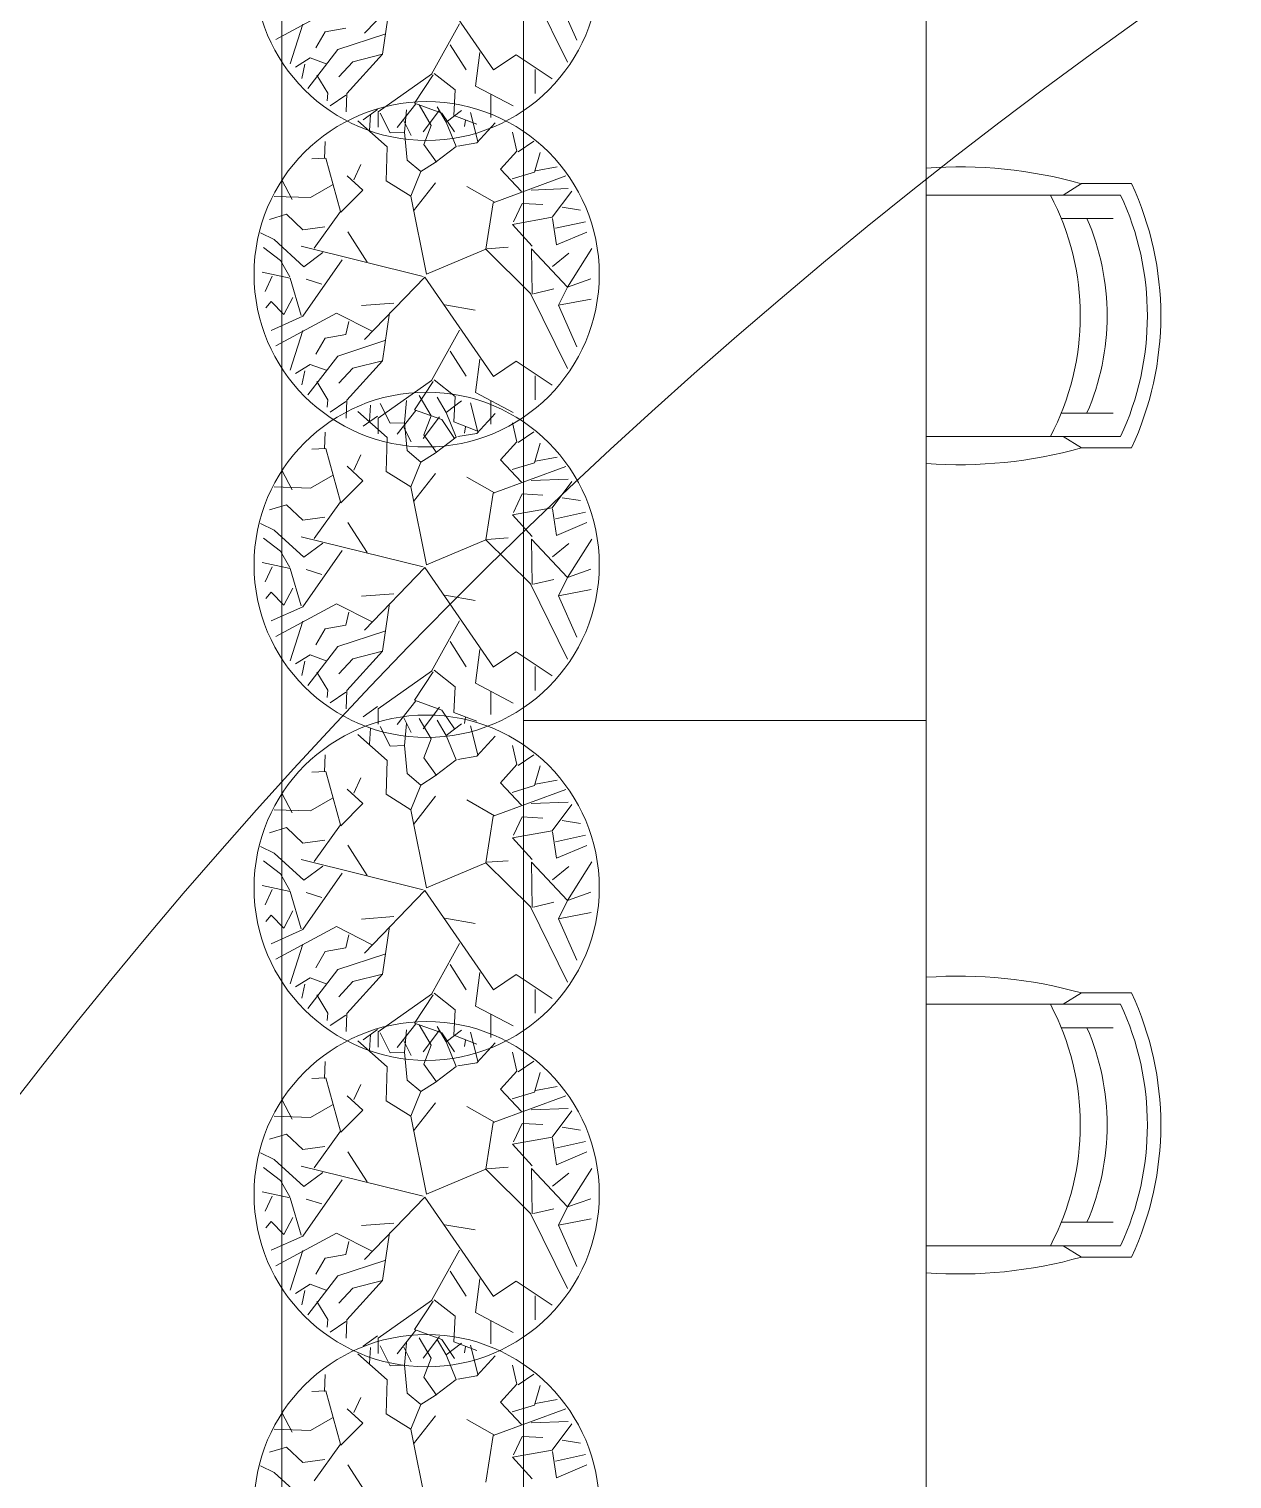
# Model space of a CAD drawing. Header units: millimetres. Extents: x -81374 to 485233, y -39075 to 157313.
# Drawn here: x 38980 to 41221, y 37450 to 40150 of the extents above; entities that cross this region are included whole.
import ezdxf
from ezdxf.enums import TextEntityAlignment as Align

# ---------------------------------------------------------------- set-up
doc = ezdxf.new("R2010")
doc.units = ezdxf.units.MM
doc.layers.add('G-IMPT', color=8, linetype='Continuous', lineweight=5)
doc.layers.add('ID - MODULAR', color=44, linetype='Continuous', lineweight=5)
doc.styles.get("Standard").update_dxf_attribs({"font": 'arial.ttf'})

# ---------------------------------------------------------------- blocks, each defined once
blk = doc.blocks.new('floor plan 1')
at = {"layer": 'G-IMPT', "color": 8, "ltscale": 500}
for p, q in [((18269.2, -80937.9), (18269.2, -73437.9)), ((18719.2, -73437.9), (18719.2, -80937.9)), ((17519.2, -76437.9), (17519.2, -77937.9)), ((18269.2, -77937.9), (18269.2, -76437.9)), ((18449.8, -76472.7), (18479.3, -76618)), ((18560.7, -76495.5), (18596.3, -76551.7)), ((18678.7, -76486.9), (18733.8, -76537.3)), ((18339.7, -76519.3), (18325.8, -76606)), ((18659.4, -76521.6), (18610.3, -76590)), ((18208.1, -76527.5), (18151.2, -76551.4)), ((18215.1, -76576.7), (18208.1, -76527.5)), ((18253.1, -76525.3), (18289.6, -76565.6)), ((18733.8, -76537.3), (18759.1, -76549.7)), ((18209.6, -76558.4), (18154.2, -76570.6)), ((18289.6, -76565.6), (18215.7, -76578.9)), ((18288.2, -76570.4), (18271.6, -76604.6)), ((18639.1, -76561.2), (18680.3, -76555.7)), ((18680.3, -76555.7), (18710.5, -76584.6)), ((18710.5, -76584.6), (18742.7, -76575)), ((18197.3, -76597.7), (18163.5, -76592.2)), ((18215.7, -76578.9), (18179.5, -76627.8)), ((18271.6, -76604.6), (18233.4, -76602.5)), ((18474, -76590.8), (18433.4, -76643)), ((18609.7, -76588.1), (18568.6, -76629.3)), ((18610.3, -76590), (18637.5, -76689.1)), ((18255, -76629.6), (18186.1, -76632.3)), ((18325.8, -76606), (18190.3, -76655.8)), ((18272.9, -76626.6), (18312.2, -76668.2)), ((18323.2, -76606.8), (18374.8, -76636.1)), ((18479.3, -76618), (18460.9, -76663.9)), ((18479.3, -76618), (18525.4, -76646.7)), ((18568.6, -76629.3), (18597.9, -76656.1)), ((18625, -76639.2), (18666.4, -76615.6)), ((18666.4, -76615.6), (18733.9, -76617.7)), ((18700.1, -76612.2), (18719.2, -76648.9)), ((18290.5, -76650.2), (18248.7, -76662.8)), ((18525.4, -76646.7), (18523.1, -76709.8)), ((18585.1, -76648.8), (18572.1, -76677.2)), ((18247.1, -76665.6), (18206.5, -76673.1)), ((18248.7, -76662.8), (18238.5, -76699.4)), ((18312.2, -76668.2), (18282, -76702)), ((18433.8, -76680.9), (18394.6, -76710.6)), ((18431.5, -76681.6), (18454.9, -76714.7)), ((18460.9, -76663.9), (18433.8, -76680.9)), ((18460.9, -76663.9), (18486.1, -76685.3)), ((18486.1, -76685.3), (18491.1, -76737.4)), ((18279.1, -76700.5), (18250.1, -76720.4)), ((18282, -76702), (18290.1, -76737.3)), ((18392, -76711.4), (18356.3, -76717.4)), ((18394.6, -76710.6), (18413.6, -76756.2)), ((18523.1, -76709.8), (18577.7, -76758.3)), ((18637.5, -76689.1), (18663.7, -76688)), ((18639.8, -76688.4), (18638.7, -76720)), ((18356.3, -76717.4), (18321.9, -76754.6)), ((18354.7, -76720.3), (18368.1, -76774.3)), ((18454.9, -76714.7), (18441.1, -76750.1)), ((18491.1, -76737.4), (18487.2, -76778.7)), ((18491.1, -76737.4), (18517.6, -76736.2)), ((18517.6, -76736.2), (18536.4, -76773)), ((18398.9, -76780.8), (18356.5, -76764.4)), ((18377.4, -76771.7), (18379.2, -76759.9)), ((18413.6, -76756.2), (18385.1, -76778)), ((18421.8, -76785.2), (18397.8, -76749.9)), ((18413.6, -76756.2), (18430.3, -76784.8)), ((18425.9, -76790.4), (18456.5, -76750)), ((18441.1, -76750.1), (18463.5, -76788.1)), ((18469.7, -76802.1), (18504.6, -76758)), ((18492.4, -76770.5), (18478.9, -76743.3)), ((18540.3, -76787.4), (18539.8, -76758.6)), ((18556.3, -76740.3), (18554.2, -76769.8)), ((18330.1, -76819.2), (18330.5, -76776.6)), ((18396.9, -76828.3), (18398.9, -76780.8)), ((18472.5, -76803.3), (18421.8, -76785.2)), ((18440.7, -76857.6), (18540.3, -76787.4)), ((18541.6, -76791.7), (18568, -76772.6)), ((18598.6, -76821.4), (18599.4, -76787.6)), ((18359, -76835.3), (18288.8, -76798.2)), ((18437.5, -76856.2), (18472.5, -76803.3)), ((18600.5, -76818.5), (18629.3, -76798.7)), ((18633.8, -76822.1), (18634.9, -76808.2)), ((18247.7, -76866.3), (18247.8, -76821.8)), ((18350.9, -76897.8), (18359, -76835.3)), ((18435.8, -76859.1), (18396.9, -76828.3)), ((18532.1, -76894.7), (18598.6, -76821.4)), ((18615.4, -76903.4), (18671.1, -76830.9)), ((18654.6, -76855.9), (18633.8, -76822.1)), ((18282.8, -76893.8), (18215.7, -76849.1)), ((18325.3, -76865.4), (18282.8, -76893.8)), ((18452.9, -77050.3), (18325.4, -76865.3)), ((18406.2, -76912.5), (18376.3, -76865.7)), ((18388.5, -76951.4), (18440.7, -76857.6)), ((18587, -76880.6), (18613.6, -76852.6)), ((18667, -76887.9), (18694.1, -76870.9)), ((18676.9, -76876.1), (18682.4, -76849.7)), ((18256.3, -77019.9), (18187.4, -76879.9)), ((18518.8, -76983.6), (18532.1, -76894.7)), ((18532.1, -76894.7), (18587, -76880.6)), ((18636.8, -76876.9), (18667, -76887.9)), ((18680.5, -76950.7), (18703.7, -76876.9)), ((18204.1, -76997.9), (18170.3, -76920.7)), ((18527.4, -76932.1), (18615.4, -76903.4)), ((18617.7, -76983.1), (18730.7, -76922.4)), ((18638.7, -76936.4), (18656.4, -76906.7)), ((17137.1, -76938.4), (17230.2, -76938.4)), ((17264.5, -76959.5), (17230.2, -76938.4)), ((18452.9, -77050.3), (18565.4, -76933.9)), ((18551.4, -76949.4), (18617.7, -76983.1)), ((18594.4, -76967.7), (18600.5, -76943.5)), ((18600.5, -76943.5), (18638.7, -76936.4)), ((18680.4, -76977.6), (18739.3, -76951.1)), ((17157.4, -76959.5), (17288.1, -76959.5)), ((17266.2, -76959.5), (17264.5, -76959.5)), ((17519.2, -76959.5), (17288.1, -76959.5)), ((18607.2, -77082.4), (18680.4, -76977.6)), ((18683.4, -76979.1), (18704.2, -77048.6)), ((18699, -77012.4), (18716, -76980.5)), ((18716, -76980.5), (18739.5, -77004.7)), ((18204.1, -76997.9), (18143.1, -77009.4)), ((18187.3, -77031.8), (18204.1, -76997.9)), ((18416.2, -76998.8), (18359.5, -76989)), ((18510.8, -77001.6), (18571, -76997.1)), ((18739.5, -77004.7), (18749.4, -76992.9)), ((18187.3, -77031.8), (18142, -77103.4)), ((18187.3, -77031.8), (18143.9, -77047.2)), ((18254.4, -77103.3), (18187.3, -77031.8)), ((18250.9, -77019.5), (18213.2, -77028.4)), ((18253.1, -77018.8), (18254.4, -77103.3)), ((18339.7, -77102.2), (18256.3, -77019.9)), ((18737.5, -77052.1), (18750.5, -77023.8)), ((18449.8, -77055.6), (18339.7, -77102.2)), ((18449.8, -77055.6), (18479.3, -77200.9)), ((18456.1, -77051.7), (18683.6, -77108)), ((18644.7, -77037.5), (18674.3, -77046.6)), ((18704.2, -77048.6), (18756.1, -77059.8)), ((18704.9, -77050.7), (18722.1, -77081.2)), ((18215.2, -77070.3), (18184.8, -77095)), ((18560.7, -77078.3), (18596.3, -77134.6)), ((18643.4, -77096), (18678.7, -77069.8)), ((18678.7, -77069.8), (18733.8, -77120.1)), ((18722.1, -77081.2), (18753.5, -77105.4)), ((18208.1, -77110.4), (18151.2, -77134.3)), ((18215.1, -77159.6), (18208.1, -77110.4)), ((18253.1, -77108.1), (18289.6, -77148.5)), ((18337.4, -77102.9), (18298, -77105.9)), ((18339.7, -77102.2), (18325.8, -77188.9)), ((18659.4, -77104.4), (18610.3, -77172.8)), ((18209.6, -77141.2), (18154.2, -77153.4)), ((18639.1, -77144.1), (18680.3, -77138.6)), ((18680.3, -77138.6), (18710.5, -77167.5)), ((18733.8, -77120.1), (18759.1, -77132.6)), ((18215.7, -77161.8), (18179.5, -77210.7)), ((18289.6, -77148.5), (18215.7, -77161.8)), ((18288.2, -77153.3), (18271.6, -77187.5)), ((18609.7, -77170.9), (18568.6, -77212.1)), ((18710.5, -77167.5), (18742.7, -77157.9)), ((18197.3, -77180.6), (18163.5, -77175.1)), ((18325.8, -77188.9), (18190.3, -77238.7)), ((18271.6, -77187.5), (18233.4, -77185.4)), ((18323.2, -77189.7), (18374.8, -77219)), ((18474, -77173.6), (18433.4, -77225.9)), ((18610.3, -77172.8), (18637.5, -77272)), ((18625, -77222.1), (18666.4, -77198.4)), ((18666.4, -77198.4), (18733.9, -77200.6)), ((18700.1, -77195.1), (18719.2, -77231.8)), ((18255, -77212.5), (18186.1, -77215.2)), ((18272.9, -77209.5), (18312.2, -77251.1)), ((18479.3, -77200.9), (18460.9, -77246.8)), ((18479.3, -77200.9), (18525.4, -77229.5)), ((18568.6, -77212.1), (18597.9, -77239)), ((18247.1, -77248.5), (18206.5, -77255.9)), ((18248.7, -77245.6), (18238.5, -77282.3)), ((18290.5, -77233.1), (18248.7, -77245.6)), ((18312.2, -77251.1), (18282, -77284.9)), ((18460.9, -77246.8), (18433.8, -77263.8)), ((18460.9, -77246.8), (18486.1, -77268.2)), ((18525.4, -77229.5), (18523.1, -77292.7)), ((18585.1, -77231.7), (18572.1, -77260.1)), ((18433.8, -77263.8), (18394.6, -77293.5)), ((18431.5, -77264.5), (18454.9, -77297.6)), ((18486.1, -77268.2), (18491.1, -77320.3)), ((18637.5, -77272), (18663.7, -77270.9)), ((18639.8, -77271.3), (18638.7, -77302.9)), ((18279.1, -77283.4), (18250.1, -77303.3)), ((18282, -77284.9), (18290.1, -77320.2)), ((18356.3, -77300.3), (18321.9, -77337.5)), ((18354.7, -77303.1), (18368.1, -77357.2)), ((18392, -77294.3), (18356.3, -77300.3)), ((18394.6, -77293.5), (18413.6, -77339.1)), ((18454.9, -77297.6), (18441.1, -77332.9)), ((18523.1, -77292.7), (18577.7, -77341.2)), ((18377.4, -77342.4), (18379.2, -77330.6)), ((18421.8, -77355.9), (18397.8, -77320.6)), ((18425.9, -77361.1), (18456.5, -77320.7)), ((18441.1, -77332.9), (18463.5, -77371)), ((18469.7, -77372.8), (18504.6, -77328.7)), ((18492.4, -77341.2), (18478.9, -77314)), ((18491.1, -77320.3), (18487.2, -77361.6)), ((18491.1, -77320.3), (18517.6, -77319.1)), ((18517.6, -77319.1), (18536.4, -77355.9)), ((18540.3, -77358.1), (18539.8, -77329.3)), ((18556.3, -77323.1), (18554.2, -77352.7)), ((18330.1, -77389.9), (18330.5, -77347.3)), ((18398.9, -77351.5), (18356.5, -77335.1)), ((18413.6, -77339.1), (18385.1, -77360.9)), ((18396.9, -77399), (18398.9, -77351.5)), ((18413.6, -77339.1), (18430.3, -77367.7)), ((18472.5, -77374), (18421.8, -77355.9)), ((18440.7, -77428.3), (18540.3, -77358.1)), ((18541.6, -77362.4), (18568, -77343.3)), ((18598.6, -77392.2), (18599.4, -77358.3)), ((18359, -77406), (18288.8, -77368.9)), ((18437.5, -77426.9), (18472.5, -77374)), ((18600.5, -77389.2), (18629.3, -77369.4)), ((18633.8, -77392.8), (18634.9, -77378.9)), ((17288.1, -77409.2), (17157.4, -77409.2)), ((17264.5, -77409.2), (17230.2, -77430.4)), ((17266.2, -77409.2), (17264.5, -77409.2)), ((17288.1, -77409.2), (17519.2, -77409.2)), ((18247.7, -77437), (18247.8, -77392.5)), ((18350.9, -77468.5), (18359, -77406)), ((18435.8, -77429.8), (18396.9, -77399)), ((18532.1, -77465.4), (18598.6, -77392.2)), ((18615.4, -77474.1), (18671.1, -77401.6)), ((18654.6, -77426.7), (18633.8, -77392.8)), ((17230.2, -77430.4), (17137.1, -77430.4)), ((18282.8, -77464.5), (18215.7, -77419.8)), ((18325.3, -77436.1), (18282.8, -77464.5)), ((18452.9, -77621), (18325.4, -77436.1)), ((18406.2, -77483.2), (18376.3, -77436.4)), ((18388.5, -77522.1), (18440.7, -77428.3)), ((18587, -77451.4), (18613.6, -77423.3)), ((18676.9, -77446.8), (18682.4, -77420.4)), ((18256.3, -77590.6), (18187.4, -77450.7)), ((18518.8, -77554.3), (18532.1, -77465.4)), ((18532.1, -77465.4), (18587, -77451.4)), ((18636.8, -77447.6), (18667, -77458.6)), ((18667, -77458.6), (18694.1, -77441.6)), ((18680.5, -77521.4), (18703.7, -77447.6)), ((18204.1, -77568.6), (18170.3, -77491.5)), ((18527.4, -77502.8), (18615.4, -77474.1)), ((18617.7, -77553.8), (18730.7, -77493.1)), ((18638.7, -77507.2), (18656.4, -77477.4)), ((18452.9, -77621), (18565.4, -77504.6)), ((18551.4, -77520.1), (18617.7, -77553.8)), ((18594.4, -77538.4), (18600.5, -77514.2)), ((18600.5, -77514.2), (18638.7, -77507.2)), ((18680.4, -77548.3), (18739.3, -77521.8)), ((18607.2, -77653.1), (18680.4, -77548.3)), ((18204.1, -77568.6), (18143.1, -77580.1)), ((18187.3, -77602.5), (18204.1, -77568.6)), ((18416.2, -77569.5), (18359.5, -77559.7)), ((18510.8, -77572.4), (18571, -77567.9)), ((18683.4, -77549.8), (18704.2, -77619.3)), ((18699, -77583.1), (18716, -77551.2)), ((18716, -77551.2), (18739.5, -77575.4)), ((18739.5, -77575.4), (18749.4, -77563.6)), ((18187.3, -77602.5), (18142, -77674.2)), ((18187.3, -77602.5), (18143.9, -77617.9)), ((18254.4, -77674), (18187.3, -77602.5)), ((18250.9, -77590.2), (18213.2, -77599.1)), ((18253.1, -77589.5), (18254.4, -77674)), ((18339.7, -77672.9), (18256.3, -77590.6)), ((18737.5, -77622.9), (18750.5, -77594.5)), ((18449.8, -77626.3), (18339.7, -77672.9)), ((18449.8, -77626.3), (18479.3, -77771.6)), ((18456.1, -77622.4), (18683.6, -77678.7)), ((18644.7, -77608.3), (18674.3, -77617.3)), ((18704.2, -77619.3), (18756.1, -77630.5)), ((18704.9, -77621.4), (18722.1, -77651.9)), ((18215.2, -77641), (18184.8, -77665.8)), ((18560.7, -77649.1), (18596.3, -77705.3)), ((18643.4, -77666.7), (18678.7, -77640.5)), ((18678.7, -77640.5), (18733.8, -77690.9)), ((18722.1, -77651.9), (18753.5, -77676.1)), ((18208.1, -77681.1), (18151.2, -77705)), ((18215.1, -77730.3), (18208.1, -77681.1)), ((18253.1, -77678.9), (18289.6, -77719.2)), ((18337.4, -77673.6), (18298, -77676.6)), ((18339.7, -77672.9), (18325.8, -77759.6)), ((18659.4, -77675.2), (18610.3, -77743.5)), ((18639.1, -77714.8), (18680.3, -77709.3)), ((18680.3, -77709.3), (18710.5, -77738.2)), ((18733.8, -77690.9), (18759.1, -77703.3)), ((18209.6, -77712), (18154.2, -77724.2)), ((18215.7, -77732.5), (18179.5, -77781.4)), ((18289.6, -77719.2), (18215.7, -77732.5)), ((18288.2, -77724), (18271.6, -77758.2)), ((18710.5, -77738.2), (18742.7, -77728.6)), ((18197.3, -77751.3), (18163.5, -77745.8)), ((18325.8, -77759.6), (18190.3, -77809.4)), ((18271.6, -77758.2), (18233.4, -77756.1)), ((18323.2, -77760.4), (18374.8, -77789.7)), ((18474, -77744.3), (18433.4, -77796.6)), ((18609.7, -77741.7), (18568.6, -77782.9)), ((18610.3, -77743.5), (18637.5, -77842.7)), ((18255, -77783.2), (18186.1, -77785.9)), ((18272.9, -77780.2), (18312.2, -77821.8)), ((18479.3, -77771.6), (18460.9, -77817.5)), ((18479.3, -77771.6), (18525.4, -77800.3)), ((18568.6, -77782.9), (18597.9, -77809.7)), ((18625, -77792.8), (18666.4, -77769.2)), ((18666.4, -77769.2), (18733.9, -77771.3)), ((18700.1, -77765.8), (18719.2, -77802.5)), ((18247.1, -77819.2), (18206.5, -77826.7)), ((18248.7, -77816.4), (18238.5, -77853)), ((18290.5, -77803.8), (18248.7, -77816.4)), ((18460.9, -77817.5), (18433.8, -77834.5)), ((18460.9, -77817.5), (18486.1, -77838.9)), ((18525.4, -77800.3), (18523.1, -77863.4)), ((18585.1, -77802.4), (18572.1, -77830.8)), ((18312.2, -77821.8), (18282, -77855.6)), ((18433.8, -77834.5), (18394.6, -77864.2)), ((18431.5, -77835.2), (18454.9, -77868.3)), ((18486.1, -77838.9), (18491.1, -77891)), ((18637.5, -77842.7), (18663.7, -77841.6)), ((18639.8, -77842), (18638.7, -77873.6)), ((18279.1, -77854.1), (18250.1, -77874)), ((18282, -77855.6), (18290.1, -77890.9)), ((18356.3, -77871), (18321.9, -77908.2)), ((18392, -77865), (18356.3, -77871)), ((18394.6, -77864.2), (18413.6, -77909.8)), ((18454.9, -77868.3), (18441.1, -77903.6)), ((18523.1, -77863.4), (18577.7, -77911.9)), ((18354.7, -77873.9), (18368.1, -77927.9)), ((18491.1, -77891), (18487.2, -77932.3)), ((18491.1, -77891), (18517.6, -77889.8)), ((18517.6, -77889.8), (18536.4, -77926.6)), ((18556.3, -77893.8), (18554.2, -77923.4)), ((18413.6, -77909.8), (18385.1, -77931.6)), ((18421.8, -77957.2), (18397.8, -77921.9)), ((18413.6, -77909.8), (18430.3, -77938.4)), ((18425.9, -77962.4), (18456.5, -77922)), ((18441.1, -77903.6), (18463.5, -77941.7)), ((18492.4, -77942.5), (18478.9, -77915.3)), ((17519.2, -77937.9), (18269.2, -77937.9)), ((17519.2, -79437.9), (17519.2, -77937.9)), ((17519.2, -77937.9), (18269.2, -77937.9)), ((18269.2, -77937.9), (18269.2, -79437.9)), ((18330.1, -77991.2), (18330.5, -77948.6)), ((18398.9, -77952.8), (18356.5, -77936.4)), ((18377.4, -77943.7), (18379.2, -77931.9)), ((18396.9, -78000.3), (18398.9, -77952.8)), ((18469.7, -77974.1), (18504.6, -77930)), ((18540.3, -77959.4), (18539.8, -77930.6)), ((18541.6, -77963.7), (18568, -77944.6)), ((18359, -78007.2), (18288.8, -77970.2)), ((18472.5, -77975.3), (18421.8, -77957.2)), ((18437.5, -78028.2), (18472.5, -77975.3)), ((18440.7, -78029.6), (18540.3, -77959.4)), ((18598.6, -77993.4), (18599.4, -77959.6)), ((18600.5, -77990.5), (18629.3, -77970.7)), ((18633.8, -77994.1), (18634.9, -77980.2)), ((18247.7, -78038.3), (18247.8, -77993.8)), ((18350.9, -78069.8), (18359, -78007.2)), ((18435.8, -78031.1), (18396.9, -78000.3)), ((18532.1, -78066.7), (18598.6, -77993.4)), ((18615.4, -78075.4), (18671.1, -78002.9)), ((18654.6, -78027.9), (18633.8, -77994.1)), ((18282.8, -78065.8), (18215.7, -78021.1)), ((18388.5, -78123.4), (18440.7, -78029.6)), ((18587, -78052.6), (18613.6, -78024.6)), ((18676.9, -78048.1), (18682.4, -78021.7)), ((18256.3, -78191.9), (18187.4, -78051.9)), ((18325.3, -78037.4), (18282.8, -78065.8)), ((18452.9, -78222.3), (18325.4, -78037.3)), ((18406.2, -78084.5), (18376.3, -78037.7)), ((18532.1, -78066.7), (18587, -78052.6)), ((18636.8, -78048.9), (18667, -78059.9)), ((18667, -78059.9), (18694.1, -78042.9)), ((18680.5, -78122.7), (18703.7, -78048.9)), ((18518.8, -78155.6), (18532.1, -78066.7)), ((18527.4, -78104.1), (18615.4, -78075.4)), ((18638.7, -78108.4), (18656.4, -78078.7)), ((18204.1, -78169.9), (18170.3, -78092.7)), ((18452.9, -78222.3), (18565.4, -78105.9)), ((18594.4, -78139.7), (18600.5, -78115.5)), ((18600.5, -78115.5), (18638.7, -78108.4)), ((18617.7, -78155.1), (18730.7, -78094.4)), ((18551.4, -78121.4), (18617.7, -78155.1)), ((18680.4, -78149.6), (18739.3, -78123.1)), ((18204.1, -78169.9), (18143.1, -78181.4)), ((18187.3, -78203.8), (18204.1, -78169.9)), ((18416.2, -78170.8), (18359.5, -78161)), ((18510.8, -78173.6), (18571, -78169.1)), ((18607.2, -78254.4), (18680.4, -78149.6)), ((18683.4, -78151.1), (18704.2, -78220.6)), ((18699, -78184.4), (18716, -78152.5)), ((18716, -78152.5), (18739.5, -78176.7)), ((18739.5, -78176.7), (18749.4, -78164.9)), ((18250.9, -78191.5), (18213.2, -78200.4)), ((18253.1, -78190.8), (18254.4, -78275.3)), ((18339.7, -78274.2), (18256.3, -78191.9)), ((18737.5, -78224.1), (18750.5, -78195.8)), ((18187.3, -78203.8), (18142, -78275.4)), ((18187.3, -78203.8), (18143.9, -78219.2)), ((18254.4, -78275.3), (18187.3, -78203.8)), ((18456.1, -78223.7), (18683.6, -78280)), ((18644.7, -78209.5), (18674.3, -78218.6)), ((18704.2, -78220.6), (18756.1, -78231.8)), ((18704.9, -78222.7), (18722.1, -78253.2)), ((18215.2, -78242.3), (18184.8, -78267)), ((18449.8, -78227.6), (18339.7, -78274.2)), ((18449.8, -78227.6), (18479.3, -78372.9)), ((18560.7, -78250.3), (18596.3, -78306.6)), ((18643.4, -78268), (18678.7, -78241.8)), ((18678.7, -78241.8), (18733.8, -78292.1)), ((18337.4, -78274.9), (18298, -78277.9)), ((18339.7, -78274.2), (18325.8, -78360.9)), ((18659.4, -78276.4), (18610.3, -78344.8)), ((18722.1, -78253.2), (18753.5, -78277.4)), ((18208.1, -78282.4), (18151.2, -78306.3)), ((18215.1, -78331.6), (18208.1, -78282.4)), ((18253.1, -78280.1), (18289.6, -78320.5)), ((18733.8, -78292.1), (18759.1, -78304.6)), ((18209.6, -78313.2), (18154.2, -78325.4)), ((18289.6, -78320.5), (18215.7, -78333.8)), ((18288.2, -78325.3), (18271.6, -78359.5)), ((18639.1, -78316.1), (18680.3, -78310.6)), ((18680.3, -78310.6), (18710.5, -78339.5)), ((18710.5, -78339.5), (18742.7, -78329.9)), ((18197.3, -78352.6), (18163.5, -78347.1)), ((18215.7, -78333.8), (18179.5, -78382.7)), ((18271.6, -78359.5), (18233.4, -78357.4)), ((18474, -78345.6), (18433.4, -78397.9)), ((18609.7, -78342.9), (18568.6, -78384.1)), ((18610.3, -78344.8), (18637.5, -78444)), ((18255, -78384.5), (18186.1, -78387.2)), ((18325.8, -78360.9), (18190.3, -78410.7)), ((18272.9, -78381.5), (18312.2, -78423.1)), ((18323.2, -78361.7), (18374.8, -78391)), ((18479.3, -78372.9), (18460.9, -78418.8)), ((18479.3, -78372.9), (18525.4, -78401.5)), ((18568.6, -78384.1), (18597.9, -78411)), ((18625, -78394.1), (18666.4, -78370.4)), ((18666.4, -78370.4), (18733.9, -78372.6)), ((18700.1, -78367.1), (18719.2, -78403.8)), ((18290.5, -78405.1), (18248.7, -78417.6)), ((18525.4, -78401.5), (18523.1, -78464.7)), ((18585.1, -78403.7), (18572.1, -78432.1)), ((18247.1, -78420.5), (18206.5, -78427.9)), ((18248.7, -78417.6), (18238.5, -78454.3)), ((18312.2, -78423.1), (18282, -78456.9)), ((18433.8, -78435.8), (18394.6, -78465.5)), ((18431.5, -78436.5), (18454.9, -78469.6)), ((18460.9, -78418.8), (18433.8, -78435.8)), ((18460.9, -78418.8), (18486.1, -78440.2)), ((18486.1, -78440.2), (18491.1, -78492.3)), ((17230.2, -78445.4), (17137.1, -78445.4)), ((17288.1, -78466.5), (17157.4, -78466.5)), ((17264.5, -78466.5), (17230.2, -78445.4)), ((17266.2, -78466.5), (17264.5, -78466.5)), ((17288.1, -78466.5), (17519.2, -78466.5)), ((18279.1, -78455.4), (18250.1, -78475.3)), ((18282, -78456.9), (18290.1, -78492.2)), ((18392, -78466.3), (18356.3, -78472.3)), ((18394.6, -78465.5), (18413.6, -78511.1)), ((18421.8, -78498.2), (18397.8, -78462.9)), ((18425.9, -78503.4), (18456.5, -78463)), ((18492.4, -78483.5), (18478.9, -78456.3)), ((18523.1, -78464.7), (18577.7, -78513.2)), ((18637.5, -78444), (18663.7, -78442.9)), ((18639.8, -78443.3), (18638.7, -78474.9)), ((18356.3, -78472.3), (18321.9, -78509.5)), ((18330.1, -78532.2), (18330.5, -78489.6)), ((18354.7, -78475.1), (18368.1, -78529.2)), ((18398.9, -78493.8), (18356.5, -78477.4)), ((18377.4, -78484.7), (18379.2, -78472.9)), ((18396.9, -78541.3), (18398.9, -78493.8)), ((18454.9, -78469.6), (18441.1, -78504.9)), ((18469.7, -78515.1), (18504.6, -78471)), ((18491.1, -78492.3), (18487.2, -78533.6)), ((18491.1, -78492.3), (18517.6, -78491.1)), ((18517.6, -78491.1), (18536.4, -78527.9)), ((18540.3, -78500.4), (18539.8, -78471.6)), ((18541.6, -78504.7), (18568, -78485.6)), ((18359, -78548.3), (18288.8, -78511.2)), ((18413.6, -78511.1), (18385.1, -78532.9)), ((18413.6, -78511.1), (18430.3, -78539.7)), ((18472.5, -78516.3), (18421.8, -78498.2)), ((18437.5, -78569.2), (18472.5, -78516.3)), ((18440.7, -78570.6), (18540.3, -78500.4)), ((18441.1, -78504.9), (18463.5, -78543)), ((18556.3, -78495.1), (18554.2, -78524.7)), ((18598.6, -78534.5), (18599.4, -78500.6)), ((18600.5, -78531.5), (18629.3, -78511.7)), ((18633.8, -78535.1), (18634.9, -78521.2)), ((18247.7, -78579.3), (18247.8, -78534.8)), ((18350.9, -78610.8), (18359, -78548.3)), ((18435.8, -78572.1), (18396.9, -78541.3)), ((18532.1, -78607.7), (18598.6, -78534.5)), ((18615.4, -78616.4), (18671.1, -78543.9)), ((18654.6, -78569), (18633.8, -78535.1)), ((18282.8, -78606.8), (18215.7, -78562.1)), ((18388.5, -78664.4), (18440.7, -78570.6)), ((18587, -78593.7), (18613.6, -78565.6)), ((18676.9, -78589.1), (18682.4, -78562.7)), ((18256.3, -78732.9), (18187.4, -78593)), ((18325.3, -78578.4), (18282.8, -78606.8)), ((18452.9, -78763.3), (18325.4, -78578.4)), ((18406.2, -78625.5), (18376.3, -78578.7)), ((18532.1, -78607.7), (18587, -78593.7)), ((18636.8, -78589.9), (18667, -78600.9)), ((18667, -78600.9), (18694.1, -78583.9)), ((18680.5, -78663.7), (18703.7, -78589.9)), ((18518.8, -78696.6), (18532.1, -78607.7)), ((18527.4, -78645.1), (18615.4, -78616.4)), ((18638.7, -78649.5), (18656.4, -78619.7)), ((18204.1, -78710.9), (18170.3, -78633.8)), ((18452.9, -78763.3), (18565.4, -78646.9)), ((18594.4, -78680.7), (18600.5, -78656.5)), ((18600.5, -78656.5), (18638.7, -78649.5)), ((18617.7, -78696.1), (18730.7, -78635.4)), ((18551.4, -78662.4), (18617.7, -78696.1)), ((18680.4, -78690.6), (18739.3, -78664.1)), ((18416.2, -78711.8), (18359.5, -78702)), ((18510.8, -78714.7), (18571, -78710.2)), ((18607.2, -78795.4), (18680.4, -78690.6)), ((18683.4, -78692.1), (18704.2, -78761.6)), ((18699, -78725.4), (18716, -78693.5)), ((18716, -78693.5), (18739.5, -78717.7)), ((18739.5, -78717.7), (18749.4, -78705.9)), ((18204.1, -78710.9), (18143.1, -78722.4)), ((18187.3, -78744.8), (18204.1, -78710.9)), ((18250.9, -78732.5), (18213.2, -78741.4)), ((18253.1, -78731.8), (18254.4, -78816.3)), ((18339.7, -78815.2), (18256.3, -78732.9)), ((18737.5, -78765.2), (18750.5, -78736.8)), ((18187.3, -78744.8), (18142, -78816.5)), ((18187.3, -78744.8), (18143.9, -78760.2)), ((18254.4, -78816.3), (18187.3, -78744.8)), ((18644.7, -78750.5), (18674.3, -78759.6)), ((18704.2, -78761.6), (18756.1, -78772.8)), ((18704.9, -78763.7), (18722.1, -78794.2)), ((18215.2, -78783.3), (18184.8, -78808.1)), ((18449.8, -78768.6), (18339.7, -78815.2)), ((18449.8, -78768.6), (18479.3, -78913.9)), ((18456.1, -78764.7), (18683.6, -78821)), ((18560.7, -78791.4), (18596.3, -78847.6)), ((18643.4, -78809), (18678.7, -78782.8)), ((18678.7, -78782.8), (18733.8, -78833.2)), ((18337.4, -78815.9), (18298, -78818.9)), ((18339.7, -78815.2), (18325.8, -78901.9)), ((18659.4, -78817.5), (18610.3, -78885.8)), ((18722.1, -78794.2), (18753.5, -78818.4)), ((18208.1, -78823.4), (18151.2, -78847.3)), ((18215.1, -78872.6), (18208.1, -78823.4)), ((18253.1, -78821.2), (18289.6, -78861.5)), ((18733.8, -78833.2), (18759.1, -78845.6)), ((18209.6, -78854.3), (18154.2, -78866.5)), ((18289.6, -78861.5), (18215.7, -78874.8)), ((18288.2, -78866.3), (18271.6, -78900.5)), ((18639.1, -78857.1), (18680.3, -78851.6)), ((18680.3, -78851.6), (18710.5, -78880.5)), ((18710.5, -78880.5), (18742.7, -78870.9)), ((18197.3, -78893.6), (18163.5, -78888.1)), ((18215.7, -78874.8), (18179.5, -78923.7)), ((18271.6, -78900.5), (18233.4, -78898.4)), ((18474, -78886.6), (18433.4, -78938.9)), ((18609.7, -78884), (18568.6, -78925.2)), ((18610.3, -78885.8), (18637.5, -78985)), ((17157.4, -78916.2), (17288.1, -78916.2)), ((17264.5, -78916.2), (17230.2, -78937.4)), ((17266.2, -78916.2), (17264.5, -78916.2)), ((17519.2, -78916.2), (17288.1, -78916.2)), ((18255, -78925.5), (18186.1, -78928.2)), ((18325.8, -78901.9), (18190.3, -78951.7)), ((18272.9, -78922.5), (18312.2, -78964.1)), ((18323.2, -78902.7), (18374.8, -78932)), ((18479.3, -78913.9), (18460.9, -78959.8)), ((18479.3, -78913.9), (18525.4, -78942.5)), ((18568.6, -78925.2), (18597.9, -78952)), ((18625, -78935.1), (18666.4, -78911.5)), ((18666.4, -78911.5), (18733.9, -78913.6)), ((18700.1, -78908.1), (18719.2, -78944.8)), ((17137.1, -78937.4), (17230.2, -78937.4)), ((18290.5, -78946.1), (18248.7, -78958.7)), ((18525.4, -78942.5), (18523.1, -79005.7)), ((18585.1, -78944.7), (18572.1, -78973.1)), ((18247.1, -78961.5), (18206.5, -78969)), ((18248.7, -78958.7), (18238.5, -78995.3)), ((18312.2, -78964.1), (18282, -78997.9)), ((18433.8, -78976.8), (18394.6, -79006.5)), ((18431.5, -78977.5), (18454.9, -79010.6)), ((18460.9, -78959.8), (18433.8, -78976.8)), ((18460.9, -78959.8), (18486.1, -78981.2)), ((18279.1, -78996.4), (18250.1, -79016.3)), ((18282, -78997.9), (18290.1, -79033.2)), ((18392, -79007.3), (18356.3, -79013.3)), ((18394.6, -79006.5), (18413.6, -79052.1)), ((18486.1, -78981.2), (18491.1, -79033.3)), ((18523.1, -79005.7), (18577.7, -79054.2)), ((18637.5, -78985), (18663.7, -78983.9)), ((18639.8, -78984.3), (18638.7, -79015.9)), ((18356.3, -79013.3), (18321.9, -79050.5)), ((18354.7, -79016.2), (18368.1, -79070.2)), ((18421.8, -79068.9), (18397.8, -79033.7)), ((18425.9, -79074.2), (18456.5, -79033.7)), ((18454.9, -79010.6), (18441.1, -79045.9)), ((18492.4, -79054.2), (18478.9, -79027)), ((18491.1, -79033.3), (18487.2, -79074.6)), ((18491.1, -79033.3), (18517.6, -79032.1)), ((18517.6, -79032.1), (18536.4, -79068.9)), ((18330.1, -79102.9), (18330.5, -79060.3)), ((18398.9, -79064.6), (18356.5, -79048.1)), ((18377.4, -79055.4), (18379.2, -79043.6)), ((18413.6, -79052.1), (18385.1, -79073.9)), ((18413.6, -79052.1), (18430.3, -79080.7)), ((18441.1, -79045.9), (18463.5, -79084)), ((18469.7, -79085.8), (18504.6, -79041.7)), ((18540.3, -79071.1), (18539.8, -79042.3)), ((18541.6, -79075.4), (18568, -79056.3)), ((18556.3, -79036.1), (18554.2, -79065.7)), ((18359, -79119), (18288.8, -79082)), ((18396.9, -79112), (18398.9, -79064.6)), ((18472.5, -79087), (18421.8, -79068.9)), ((18437.5, -79139.9), (18472.5, -79087)), ((18440.7, -79141.3), (18540.3, -79071.1)), ((18598.6, -79105.2), (18599.4, -79071.3)), ((18600.5, -79102.2), (18629.3, -79082.4)), ((18247.7, -79150), (18247.8, -79105.5)), ((18435.8, -79142.8), (18396.9, -79112)), ((18532.1, -79178.5), (18598.6, -79105.2)), ((18615.4, -79187.1), (18671.1, -79114.7)), ((18633.8, -79105.8), (18634.9, -79091.9)), ((18654.6, -79139.7), (18633.8, -79105.8)), ((18282.8, -79177.5), (18215.7, -79132.8)), ((18350.9, -79181.5), (18359, -79119)), ((18388.5, -79235.1), (18440.7, -79141.3)), ((18587, -79164.4), (18613.6, -79136.3)), ((18676.9, -79159.8), (18682.4, -79133.4)), ((18256.3, -79303.7), (18187.4, -79163.7)), ((18325.3, -79149.1), (18282.8, -79177.5)), ((18452.9, -79334), (18325.4, -79149.1)), ((18406.2, -79196.2), (18376.3, -79149.5)), ((18532.1, -79178.5), (18587, -79164.4)), ((18636.8, -79160.6), (18667, -79171.6)), ((18667, -79171.6), (18694.1, -79154.6)), ((18680.5, -79234.5), (18703.7, -79160.6)), ((18518.8, -79267.3), (18532.1, -79178.5)), ((18527.4, -79215.8), (18615.4, -79187.1)), ((18638.7, -79220.2), (18656.4, -79190.4)), ((18204.1, -79281.6), (18170.3, -79204.5)), ((18452.9, -79334), (18565.4, -79217.6)), ((18600.5, -79227.2), (18638.7, -79220.2)), ((18617.7, -79266.9), (18730.7, -79206.1))]:
    blk.add_line(p, q, dxfattribs=at)
at = {"layer": 'G-IMPT', "color": 8, "ltscale": 500, "extrusion": (0, 0, -1)}
for p, q in [((17171.3, -77003.3), (17267.7, -77003.3)), ((17171.3, -77365.4), (17267.7, -77365.4)), ((17171.3, -78510.3), (17267.7, -78510.3)), ((17171.3, -78872.4), (17267.7, -78872.4))]:
    blk.add_line(p, q, dxfattribs=at)
at = {"layer": 'G-IMPT', "color": 8, "ltscale": 500}
for centre in [(18449.8, -76472.7), (18449.8, -77055.6), (18449.8, -77626.3), (18449.8, -78227.6), (18449.8, -78768.6), (18449.8, -79339.3)]:
    blk.add_circle(centre, 321.5, dxfattribs=at)
for centre, major_axis, start_param, end_param in [((17457.6, -77745.5), (838.5, 0), 1.49727, 1.845387), ((17663.2, -77184.4), (580.8, 0), 2.704257, 3.578932), ((17638.3, -77184.4), (-530.9, 0), -0.437348, 0.437328), ((17713.2, -77184.4), (480.9, 0), 2.65511, 3.628104), ((17638.3, -77184.4), (-455.9, 0), -0.408385, 0.408365), ((17457.6, -76623.2), (838.5, 0), 4.437818, 4.785935)]:
    blk.add_ellipse(centre, major_axis=major_axis, ratio=1, start_param=start_param, end_param=end_param, dxfattribs=at)
at = {"layer": 'G-IMPT', "color": 8, "ltscale": 500, "extrusion": (0, 0, -1)}
for centre, major_axis, start_param, end_param in [((17457.6, -79252.5), (838.5, 0), 4.437818, 4.785935), ((17663.2, -78691.4), (580.8, 0), 2.704257, 3.578932), ((17638.3, -78691.4), (-530.9, 0), -0.437348, 0.437328), ((17713.2, -78691.4), (480.9, 0), 2.65511, 3.628104), ((17638.3, -78691.4), (-455.9, 0), -0.408385, 0.408365), ((17457.6, -78130.2), (838.5, 0), 1.49727, 1.845387)]:
    blk.add_ellipse(centre, major_axis=major_axis, ratio=1, start_param=start_param, end_param=end_param, dxfattribs=at)
at = {"layer": 'ID - MODULAR', "color": 8, "ltscale": 500}
blk.add_arc((11420.4, -71220.8), 9842.1, 158.92407, 26.97429, dxfattribs=at)
at = {"layer": 'G-IMPT', "color": 8, "ltscale": 500}
for rotation, p in [(359.9992, (39680.6, -4989.6, 0)), (359.9992, (35886.7, -10139.3, 0)), (270.0008, (28873.3, -20643.5, 0)), (359.9992, (11975.3, -26935.4, 0)), (359.9992, (15267.6, -26935.4, 0)), (359.9992, (26686.3, -26987.7, 0)), (270.0008, (15861.1, -28615, 0)), (89.9992, (23697.8, -33300.6, 0)), (89.9992, (23597.9, -35337.7, 0)), (89.9992, (23597.9, -37388.3, 0)), (359.9992, (13750.4, -37781.5, 0)), (89.9992, (23697.8, -40746.8, 0)), (89.9992, (23597.8, -44302.5, 0)), (89.9992, (23597.8, -46399.1, 0)), (89.9992, (23697.8, -48339.8, 0)), (89.9992, (23697.8, -54280, 0)), (359.9992, (27418.1, -55702.4, 0)), (89.9992, (9671.9, -65856.5, 0)), (359.9992, (4684.1, -67403.4, 0)), (359.9992, (8737.2, -67403.4, 0))]:
    blk.add_attdef('PARTITIONTYPE', text='', height=200, rotation=rotation, dxfattribs=at).set_placement(p, align=Align.MIDDLE_CENTER)

msp = doc.modelspace()

# ---------------------------------------------------------------- block references
at = {"linetype": 'Continuous', "rotation": 180}
msp.add_blockref('floor plan 1', (58170.8, -39075.4), dxfattribs=at)

doc.saveas('drawing.dxf')
